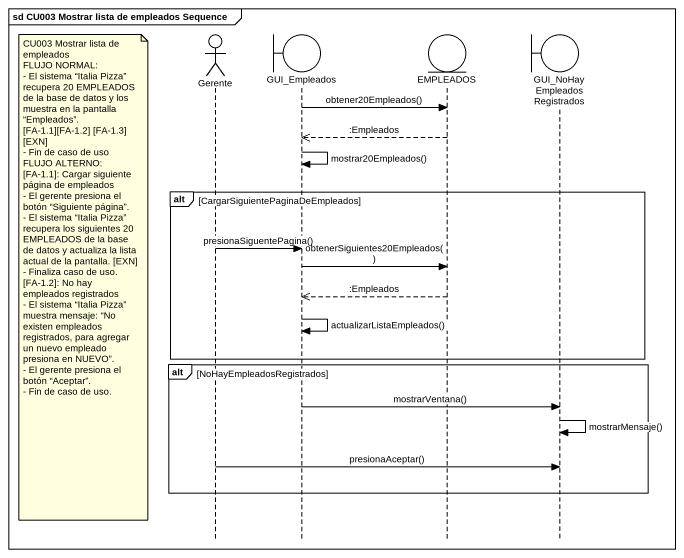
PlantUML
@startuml
mainframe sd CU003 Mostrar lista de empleados Sequence
hide footbox
actor Gerente
boundary GUI_Empleados
entity EMPLEADOS
boundary "GUI_NoHayEmpleadosRegistrados" as GUI_NoHayEmpleadosRegistrado

GUI_Empleados -> EMPLEADOS : obtener20Empleados()
EMPLEADOS -->> GUI_Empleados : :Empleados
GUI_Empleados -> GUI_Empleados : mostrar20Empleados()
alt CargarSiguientePaginaDeEmpleados
  Gerente -> GUI_Empleados : presionaSiguentePagina()
  GUI_Empleados -> EMPLEADOS : obtenerSiguientes20Empleados()
  note left of Gerente
    CU003 Mostrar lista de empleados
    FLUJO NORMAL:
    - El sistema “Italia Pizza” recupera 20 EMPLEADOS de la base de datos y los muestra en la pantalla “Empleados”. [FA-1.1][FA-1.2] [FA-1.3] [EXN]
    - Fin de caso de uso
    FLUJO ALTERNO:
    [FA-1.1]: Cargar siguiente página de empleados
    - El gerente presiona el botón “Siguiente página”.
    - El sistema “Italia Pizza” recupera los siguientes 20 EMPLEADOS de la base de datos y actualiza la lista actual de la pantalla. [EXN]
    - Finaliza caso de uso.
    [FA-1.2]: No hay empleados registrados
    - El sistema “Italia Pizza” muestra mensaje: “No existen empleados registrados, para agregar un nuevo empleado presiona en NUEVO”.
    - El gerente presiona el botón “Aceptar”.
    - Fin de caso de uso.
  end note
  EMPLEADOS -->> GUI_Empleados : :Empleados
  GUI_Empleados -> GUI_Empleados : actualizarListaEmpleados()
end
alt NoHayEmpleadosRegistrados
  GUI_Empleados -> GUI_NoHayEmpleadosRegistrado : mostrarVentana()
  GUI_NoHayEmpleadosRegistrado -> GUI_NoHayEmpleadosRegistrado : mostrarMensaje()
  Gerente -> GUI_NoHayEmpleadosRegistrado : presionaAceptar()
end
@enduml
